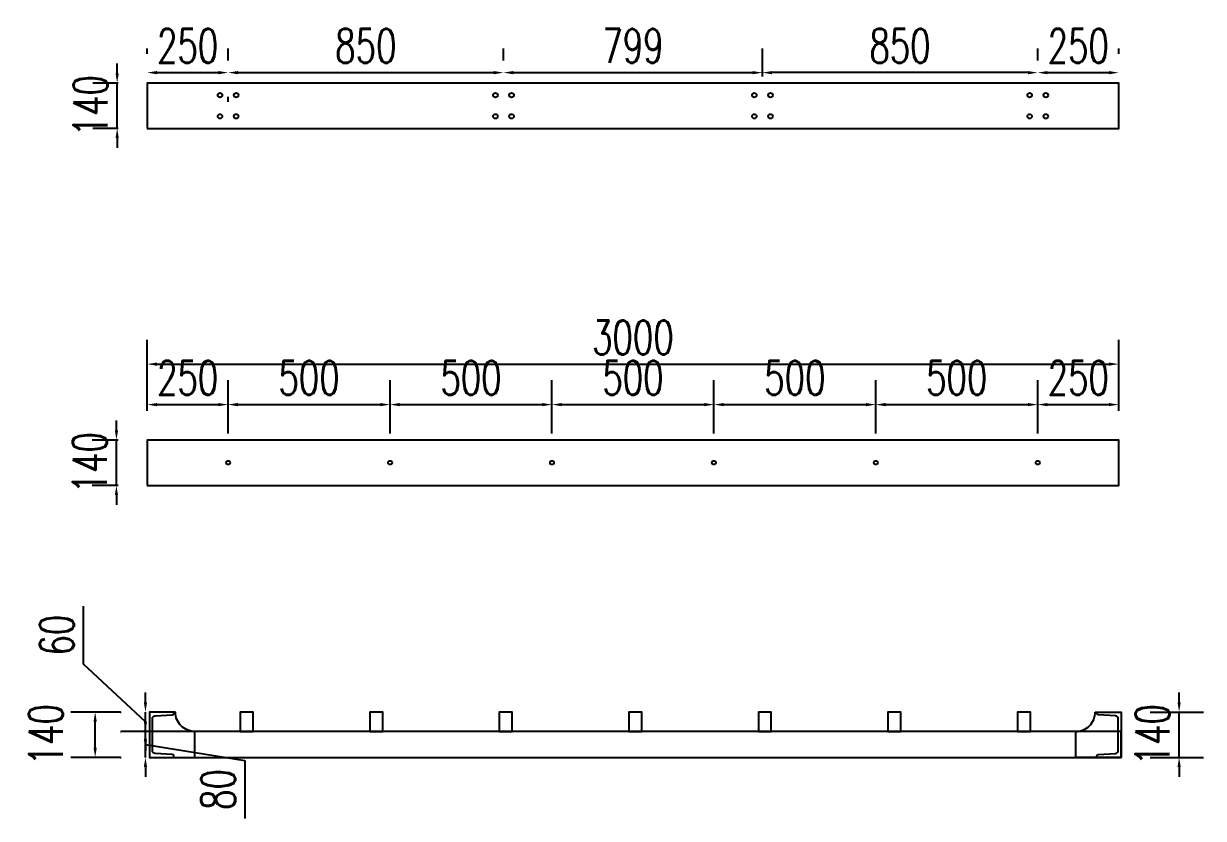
# Model space of a CAD drawing. Header units: millimetres. Extents: x -1546798 to -962116, y 1297493 to 1531173.
# Drawn here: x -1349847 to -1346204, y 1354631 to 1357084 of the extents above; entities that cross this region are included whole.
import ezdxf

# ---------------------------------------------------------------- set-up
doc = ezdxf.new("R2010")
doc.units = ezdxf.units.MM
doc.header["$LTSCALE"] = 10
doc.layers.get('0').update_dxf_attribs({"linetype": 'CONTINUOUS'})
doc.layers.get('DEFPOINTS').update_dxf_attribs({"linetype": 'CONTINUOUS'})
doc.layers.add('W-STEEL_FRAME钢架', color=3, linetype='CONTINUOUS')
doc.styles.add('STANDARD_T3', font='simplex.shx', dxfattribs={"width": 0.7, "bigfont": 'gbcbig.shx'})
doc.dimstyles.new('W&&30', dxfattribs={"dimtxt": 105, "dimasz": 30, "dimexe": 75, "dimexo": 90, "dimgap": 30, "dimtad": 1, "dimdec": 0, "dimzin": 0, "dimdsep": 46, "dimtxsty": 'STANDARD_T3', "dimcen": 0.09, "dimclrd": 1, "dimclre": 1, "dimclrt": 7, "dimazin": 2, "dimtfac": 1, "dimtdec": 0, "dimtix": 1, "dimtmove": 1, "dimatfit": 3, "dimfxl": 100, "dimtolj": 1, "dimtzin": 0, "dimarcsym": 0})

# ---------------------------------------------------------------- blocks, each defined once
blk = doc.blocks.new('*D123')
at = {"layer": 'DEFPOINTS', "color": 0, "transparency": 16777216}
for p in [(-1349215.8, 1356933), (-1349465.8, 1356900.9), (-1349215.8, 1356880.9)]:
    blk.add_point(p, dxfattribs=at)
at = {"layer": 'W-STEEL_FRAME钢架', "color": 1, "lineweight": -2, "transparency": 16777216}
for p, q in [((-1349465.8, 1356990.9), (-1349465.8, 1357008)), ((-1349215.8, 1356970.9), (-1349215.8, 1357008)), ((-1349435.8, 1356933), (-1349245.8, 1356933))]:
    blk.add_line(p, q, dxfattribs=at)
at = {"layer": 'W-STEEL_FRAME钢架', "color": 1, "transparency": 16777216}
for points in [[(-1349435.8, 1356938), (-1349435.8, 1356928), (-1349465.8, 1356933)], [(-1349245.8, 1356938), (-1349245.8, 1356928), (-1349215.8, 1356933)]]:
    blk.add_solid(points, dxfattribs=at)
at = {"layer": 'W-STEEL_FRAME钢架', "color": 7, "transparency": 16777216, "insert": (-1349340.8, 1357015.5), "char_height": 105, "attachment_point": 5, "style": 'STANDARD_T3'}
blk.add_mtext('\\A1;250', dxfattribs=at)
blk = doc.blocks.new('*D124')
at = {"layer": 'DEFPOINTS', "color": 0, "transparency": 16777216}
for p in [(-1346465.8, 1356933), (-1346465.8, 1356900.9), (-1346715.8, 1356880.9)]:
    blk.add_point(p, dxfattribs=at)
at = {"layer": 'W-STEEL_FRAME钢架', "color": 1, "lineweight": -2, "transparency": 16777216}
for p, q in [((-1346715.8, 1356970.9), (-1346715.8, 1357008)), ((-1346465.8, 1356990.9), (-1346465.8, 1357008)), ((-1346685.8, 1356933), (-1346495.8, 1356933))]:
    blk.add_line(p, q, dxfattribs=at)
at = {"layer": 'W-STEEL_FRAME钢架', "color": 1, "transparency": 16777216}
for points in [[(-1346685.8, 1356938), (-1346685.8, 1356928), (-1346715.8, 1356933)], [(-1346495.8, 1356938), (-1346495.8, 1356928), (-1346465.8, 1356933)]]:
    blk.add_solid(points, dxfattribs=at)
at = {"layer": 'W-STEEL_FRAME钢架', "color": 7, "transparency": 16777216, "insert": (-1346590.8, 1357015.5), "char_height": 105, "attachment_point": 5, "style": 'STANDARD_T3'}
blk.add_mtext('\\A1;250', dxfattribs=at)
blk = doc.blocks.new('*D125')
at = {"layer": 'DEFPOINTS', "color": 0, "transparency": 16777216}
for p in [(-1346465.8, 1356033.2), (-1349465.8, 1355798.9), (-1346465.8, 1355798.9)]:
    blk.add_point(p, dxfattribs=at)
at = {"layer": 'W-STEEL_FRAME钢架', "color": 1, "lineweight": -2, "transparency": 16777216}
for p, q in [((-1349465.8, 1355888.9), (-1349465.8, 1356108.2)), ((-1346465.8, 1355888.9), (-1346465.8, 1356108.2)), ((-1349435.8, 1356033.2), (-1346495.8, 1356033.2))]:
    blk.add_line(p, q, dxfattribs=at)
at = {"layer": 'W-STEEL_FRAME钢架', "color": 1, "transparency": 16777216}
for points in [[(-1349435.8, 1356038.2), (-1349435.8, 1356028.2), (-1349465.8, 1356033.2)], [(-1346495.8, 1356038.2), (-1346495.8, 1356028.2), (-1346465.8, 1356033.2)]]:
    blk.add_solid(points, dxfattribs=at)
at = {"layer": 'W-STEEL_FRAME钢架', "color": 7, "transparency": 16777216, "insert": (-1347965.8, 1356115.7), "char_height": 105, "attachment_point": 5, "style": 'STANDARD_T3'}
blk.add_mtext('\\A1;3000', dxfattribs=at)
blk = doc.blocks.new('14C')
at = {"layer": 'W-STEEL_FRAME钢架'}
blk.add_lwpolyline([(75.2, 140), (0, 140), (0, 0), (75.2, 0), (75.2, 3.8, 0.398895), (70.3, 9), (17, 11.8, -0.398895), (8.8, 20.6), (8.8, 119.4, -0.398895), (17, 128.2), (70.3, 131, 0.398895), (75.2, 136.2)], format="xyb", close=True, dxfattribs=at)
blk = doc.blocks.new('*D128')
at = {"layer": 'DEFPOINTS', "color": 0, "transparency": 16777216}
for p in [(-1349626.4, 1354959.2), (-1349458.5, 1354959.2), (-1349458.5, 1354819.2)]:
    blk.add_point(p, dxfattribs=at)
at = {"layer": 'W-STEEL_FRAME钢架', "color": 1, "lineweight": -2, "transparency": 16777216}
for p, q in [((-1349548.5, 1354959.2), (-1349701.4, 1354959.2)), ((-1349626.4, 1354849.2), (-1349626.4, 1354929.2)), ((-1349548.5, 1354819.2), (-1349701.4, 1354819.2))]:
    blk.add_line(p, q, dxfattribs=at)
at = {"layer": 'W-STEEL_FRAME钢架', "color": 1, "transparency": 16777216}
for points in [[(-1349631.4, 1354929.2), (-1349621.4, 1354929.2), (-1349626.4, 1354959.2)], [(-1349631.4, 1354849.2), (-1349621.4, 1354849.2), (-1349626.4, 1354819.2)]]:
    blk.add_solid(points, dxfattribs=at)
at = {"layer": 'W-STEEL_FRAME钢架', "color": 7, "transparency": 16777216, "insert": (-1349778.5, 1354889.2), "char_height": 105, "attachment_point": 5, "rotation": 90, "style": 'STANDARD_T3'}
blk.add_mtext('\\A1;140', dxfattribs=at)
blk = doc.blocks.new('*D129')
at = {"layer": 'DEFPOINTS', "color": 0, "transparency": 16777216}
for p in [(-1349471.2, 1354899.2), (-1349178.5, 1354899.2), (-1349458.5, 1354819.2)]:
    blk.add_point(p, dxfattribs=at)
at = {"layer": 'W-STEEL_FRAME钢架', "color": 1, "lineweight": -2, "transparency": 16777216}
for p, q in [((-1349471.2, 1354929.2), (-1349471.2, 1354959.2)), ((-1349268.5, 1354899.2), (-1349546.2, 1354899.2)), ((-1349471.2, 1354819.2), (-1349471.2, 1354899.2)), ((-1349471.2, 1354819.2), (-1349471.2, 1354899.2)), ((-1349471.2, 1354859.2), (-1349163.9, 1354809.8)), ((-1349548.5, 1354819.2), (-1349546.2, 1354819.2)), ((-1349471.2, 1354789.2), (-1349471.2, 1354759.2)), ((-1349163.9, 1354809.8), (-1349163.9, 1354630.8))]:
    blk.add_line(p, q, dxfattribs=at)
at = {"layer": 'W-STEEL_FRAME钢架', "color": 1, "transparency": 16777216}
for points in [[(-1349476.2, 1354929.2), (-1349466.2, 1354929.2), (-1349471.2, 1354899.2)], [(-1349476.2, 1354789.2), (-1349466.2, 1354789.2), (-1349471.2, 1354819.2)]]:
    blk.add_solid(points, dxfattribs=at)
at = {"layer": 'W-STEEL_FRAME钢架', "color": 7, "transparency": 16777216, "insert": (-1349246.4, 1354720.3), "char_height": 105, "attachment_point": 5, "rotation": 90, "style": 'STANDARD_T3'}
blk.add_mtext('\\A1;80', dxfattribs=at)
blk = doc.blocks.new('*D130')
at = {"layer": 'DEFPOINTS', "color": 0, "transparency": 16777216}
for p in [(-1349471.2, 1354959.2), (-1349458.5, 1354959.2), (-1349458.5, 1354899.2)]:
    blk.add_point(p, dxfattribs=at)
at = {"layer": 'W-STEEL_FRAME钢架', "color": 1, "lineweight": -2, "transparency": 16777216}
for p, q in [((-1349662.1, 1355107.2), (-1349662.1, 1355286.2)), ((-1349471.2, 1354929.2), (-1349662.1, 1355107.2)), ((-1349471.2, 1354989.2), (-1349471.2, 1355019.2)), ((-1349548.5, 1354959.2), (-1349546.2, 1354959.2)), ((-1349471.2, 1354899.2), (-1349471.2, 1354959.2)), ((-1349471.2, 1354899.2), (-1349471.2, 1354959.2)), ((-1349548.5, 1354899.2), (-1349546.2, 1354899.2)), ((-1349471.2, 1354869.2), (-1349471.2, 1354839.2))]:
    blk.add_line(p, q, dxfattribs=at)
at = {"layer": 'W-STEEL_FRAME钢架', "color": 1, "transparency": 16777216}
for points in [[(-1349476.2, 1354989.2), (-1349466.2, 1354989.2), (-1349471.2, 1354959.2)], [(-1349476.2, 1354869.2), (-1349466.2, 1354869.2), (-1349471.2, 1354899.2)]]:
    blk.add_solid(points, dxfattribs=at)
at = {"layer": 'W-STEEL_FRAME钢架', "color": 7, "transparency": 16777216, "insert": (-1349744.6, 1355196.7), "char_height": 105, "attachment_point": 5, "rotation": 90, "style": 'STANDARD_T3'}
blk.add_mtext('\\A1;60', dxfattribs=at)
blk = doc.blocks.new('*D172')
at = {"layer": 'DEFPOINTS', "color": 0, "transparency": 16777216}
for p in [(-1346458.5, 1354959.2), (-1346279.2, 1354959.2), (-1346458.5, 1354819.2)]:
    blk.add_point(p, dxfattribs=at)
at = {"layer": 'W-STEEL_FRAME钢架', "color": 1, "lineweight": -2, "transparency": 16777216}
for p, q in [((-1346279.2, 1354989.2), (-1346279.2, 1355019.2)), ((-1346368.5, 1354959.2), (-1346204.2, 1354959.2)), ((-1346279.2, 1354819.2), (-1346279.2, 1354959.2)), ((-1346368.5, 1354819.2), (-1346204.2, 1354819.2)), ((-1346279.2, 1354789.2), (-1346279.2, 1354759.2))]:
    blk.add_line(p, q, dxfattribs=at)
at = {"layer": 'W-STEEL_FRAME钢架', "color": 1, "transparency": 16777216}
for points in [[(-1346284.2, 1354989.2), (-1346274.2, 1354989.2), (-1346279.2, 1354959.2)], [(-1346284.2, 1354789.2), (-1346274.2, 1354789.2), (-1346279.2, 1354819.2)]]:
    blk.add_solid(points, dxfattribs=at)
at = {"layer": 'W-STEEL_FRAME钢架', "color": 7, "transparency": 16777216, "insert": (-1346361.7, 1354889.2), "char_height": 105, "attachment_point": 5, "rotation": 90, "style": 'STANDARD_T3'}
blk.add_mtext('\\A1;140', dxfattribs=at)
blk = doc.blocks.new('*D173')
at = {"layer": 'DEFPOINTS', "color": 0, "transparency": 16777216}
for p in [(-1349560.8, 1355798.9), (-1349465.8, 1355798.9), (-1349465.8, 1355658.9)]:
    blk.add_point(p, dxfattribs=at)
at = {"layer": 'W-STEEL_FRAME钢架', "color": 1, "lineweight": -2, "transparency": 16777216}
for p, q in [((-1349560.8, 1355828.9), (-1349560.8, 1355858.9)), ((-1349555.8, 1355798.9), (-1349635.8, 1355798.9)), ((-1349560.8, 1355658.9), (-1349560.8, 1355798.9)), ((-1349555.8, 1355658.9), (-1349635.8, 1355658.9)), ((-1349560.8, 1355628.9), (-1349560.8, 1355598.9))]:
    blk.add_line(p, q, dxfattribs=at)
at = {"layer": 'W-STEEL_FRAME钢架', "color": 1, "transparency": 16777216}
for points in [[(-1349565.8, 1355828.9), (-1349555.8, 1355828.9), (-1349560.8, 1355798.9)], [(-1349565.8, 1355628.9), (-1349555.8, 1355628.9), (-1349560.8, 1355658.9)]]:
    blk.add_solid(points, dxfattribs=at)
at = {"layer": 'W-STEEL_FRAME钢架', "color": 7, "transparency": 16777216, "insert": (-1349643.3, 1355728.9), "char_height": 105, "attachment_point": 5, "rotation": 90, "style": 'STANDARD_T3'}
blk.add_mtext('\\A1;140', dxfattribs=at)
blk = doc.blocks.new('*D174')
at = {"layer": 'DEFPOINTS', "color": 0, "transparency": 16777216}
for p in [(-1349558.5, 1356900.9), (-1349465.8, 1356900.9), (-1349465.8, 1356760.9)]:
    blk.add_point(p, dxfattribs=at)
at = {"layer": 'W-STEEL_FRAME钢架', "color": 1, "lineweight": -2, "transparency": 16777216}
for p, q in [((-1349558.5, 1356930.9), (-1349558.5, 1356960.9)), ((-1349555.8, 1356900.9), (-1349633.5, 1356900.9)), ((-1349558.5, 1356760.9), (-1349558.5, 1356900.9)), ((-1349555.8, 1356760.9), (-1349633.5, 1356760.9)), ((-1349558.5, 1356730.9), (-1349558.5, 1356700.9))]:
    blk.add_line(p, q, dxfattribs=at)
at = {"layer": 'W-STEEL_FRAME钢架', "color": 1, "transparency": 16777216}
for points in [[(-1349563.5, 1356930.9), (-1349553.5, 1356930.9), (-1349558.5, 1356900.9)], [(-1349563.5, 1356730.9), (-1349553.5, 1356730.9), (-1349558.5, 1356760.9)]]:
    blk.add_solid(points, dxfattribs=at)
at = {"layer": 'W-STEEL_FRAME钢架', "color": 7, "transparency": 16777216, "insert": (-1349641, 1356830.9), "char_height": 105, "attachment_point": 5, "rotation": 90, "style": 'STANDARD_T3'}
blk.add_mtext('\\A1;140', dxfattribs=at)
blk = doc.blocks.new('*D432')
at = {"layer": 'DEFPOINTS', "color": 0, "transparency": 16777216}
for p in [(-1349215.8, 1356933), (-1348365.5, 1356933), (-1348365.5, 1356880.9)]:
    blk.add_point(p, dxfattribs=at)
at = {"layer": 'W-STEEL_FRAME钢架', "color": 1, "lineweight": -2, "transparency": 16777216}
for p, q in [((-1348365.5, 1356970.9), (-1348365.5, 1357008)), ((-1349185.8, 1356933), (-1348395.5, 1356933)), ((-1349215.8, 1356843), (-1349215.8, 1356858))]:
    blk.add_line(p, q, dxfattribs=at)
at = {"layer": 'W-STEEL_FRAME钢架', "color": 1, "transparency": 16777216}
for points in [[(-1349185.8, 1356938), (-1349185.8, 1356928), (-1349215.8, 1356933)], [(-1348395.5, 1356938), (-1348395.5, 1356928), (-1348365.5, 1356933)]]:
    blk.add_solid(points, dxfattribs=at)
at = {"layer": 'W-STEEL_FRAME钢架', "color": 7, "transparency": 16777216, "insert": (-1348790.6, 1357015.5), "char_height": 105, "attachment_point": 5, "style": 'STANDARD_T3'}
blk.add_mtext('\\A1;850', dxfattribs=at)
blk = doc.blocks.new('*D433')
at = {"color": 1, "lineweight": -2, "transparency": 16777216}
for p, q in [((-1347566.1, 1356970.9), (-1347566.1, 1357008)), ((-1346715.8, 1356970.9), (-1346715.8, 1357008)), ((-1346745.8, 1356933), (-1347536.1, 1356933))]:
    blk.add_line(p, q, dxfattribs=at)
at = {"color": 1, "transparency": 16777216}
for points in [[(-1347536.1, 1356938), (-1347536.1, 1356928), (-1347566.1, 1356933)], [(-1346745.8, 1356938), (-1346745.8, 1356928), (-1346715.8, 1356933)]]:
    blk.add_solid(points, dxfattribs=at)
at = {"layer": 'DEFPOINTS', "color": 0, "transparency": 16777216}
for p in [(-1347566.1, 1356933), (-1347566.1, 1356880.9), (-1346715.8, 1356880.9)]:
    blk.add_point(p, dxfattribs=at)
at = {"color": 7, "transparency": 16777216, "insert": (-1347141, 1357015.5), "char_height": 105, "attachment_point": 5, "style": 'STANDARD_T3'}
blk.add_mtext('\\A1;850', dxfattribs=at)
blk = doc.blocks.new('*U726')
at = {"layer": 'W-STEEL_FRAME钢架'}
blk.add_circle((0, 0), 6, dxfattribs=at)
blk = doc.blocks.new('*U727')
at = {"layer": 'W-STEEL_FRAME钢架', "color": 0, "linetype": 'ByBlock', "lineweight": -2, "transparency": 16777216}
for p in [(0, 0), (500, 0), (1000, 0), (1500, 0), (2000, 0), (2500, 0)]:
    blk.add_blockref('*U726', p, dxfattribs=at)
blk = doc.blocks.new('*D728')
at = {"layer": 'DEFPOINTS', "color": 0, "transparency": 16777216}
for p in [(-1349215.8, 1355908.2), (-1349465.8, 1355798.9), (-1349215.8, 1355728.9)]:
    blk.add_point(p, dxfattribs=at)
at = {"layer": 'W-STEEL_FRAME钢架', "color": 1, "lineweight": -2, "transparency": 16777216}
for p, q in [((-1349465.8, 1355888.9), (-1349465.8, 1355983.2)), ((-1349215.8, 1355818.9), (-1349215.8, 1355983.2)), ((-1349435.8, 1355908.2), (-1349245.8, 1355908.2))]:
    blk.add_line(p, q, dxfattribs=at)
at = {"layer": 'W-STEEL_FRAME钢架', "color": 1, "transparency": 16777216}
for points in [[(-1349435.8, 1355913.2), (-1349435.8, 1355903.2), (-1349465.8, 1355908.2)], [(-1349245.8, 1355913.2), (-1349245.8, 1355903.2), (-1349215.8, 1355908.2)]]:
    blk.add_solid(points, dxfattribs=at)
at = {"layer": 'W-STEEL_FRAME钢架', "color": 7, "transparency": 16777216, "insert": (-1349340.8, 1355990.7), "char_height": 105, "attachment_point": 5, "style": 'STANDARD_T3'}
blk.add_mtext('\\A1;250', dxfattribs=at)
blk = doc.blocks.new('*D729')
at = {"layer": 'DEFPOINTS', "color": 0, "transparency": 16777216}
for p in [(-1348715.8, 1355908.2), (-1349215.8, 1355728.9), (-1348715.8, 1355728.9)]:
    blk.add_point(p, dxfattribs=at)
at = {"layer": 'W-STEEL_FRAME钢架', "color": 1, "lineweight": -2, "transparency": 16777216}
for p, q in [((-1349215.8, 1355818.9), (-1349215.8, 1355983.2)), ((-1348715.8, 1355818.9), (-1348715.8, 1355983.2)), ((-1349185.8, 1355908.2), (-1348745.8, 1355908.2))]:
    blk.add_line(p, q, dxfattribs=at)
at = {"layer": 'W-STEEL_FRAME钢架', "color": 1, "transparency": 16777216}
for points in [[(-1349185.8, 1355913.2), (-1349185.8, 1355903.2), (-1349215.8, 1355908.2)], [(-1348745.8, 1355913.2), (-1348745.8, 1355903.2), (-1348715.8, 1355908.2)]]:
    blk.add_solid(points, dxfattribs=at)
at = {"layer": 'W-STEEL_FRAME钢架', "color": 7, "transparency": 16777216, "insert": (-1348965.8, 1355990.7), "char_height": 105, "attachment_point": 5, "style": 'STANDARD_T3'}
blk.add_mtext('\\A1;500', dxfattribs=at)
blk = doc.blocks.new('*D730')
at = {"layer": 'DEFPOINTS', "color": 0, "transparency": 16777216}
for p in [(-1348215.8, 1355908.2), (-1348715.8, 1355728.9), (-1348215.8, 1355728.9)]:
    blk.add_point(p, dxfattribs=at)
at = {"layer": 'W-STEEL_FRAME钢架', "color": 1, "lineweight": -2, "transparency": 16777216}
for p, q in [((-1348715.8, 1355818.9), (-1348715.8, 1355983.2)), ((-1348215.8, 1355818.9), (-1348215.8, 1355983.2)), ((-1348685.8, 1355908.2), (-1348245.8, 1355908.2))]:
    blk.add_line(p, q, dxfattribs=at)
at = {"layer": 'W-STEEL_FRAME钢架', "color": 1, "transparency": 16777216}
for points in [[(-1348685.8, 1355913.2), (-1348685.8, 1355903.2), (-1348715.8, 1355908.2)], [(-1348245.8, 1355913.2), (-1348245.8, 1355903.2), (-1348215.8, 1355908.2)]]:
    blk.add_solid(points, dxfattribs=at)
at = {"layer": 'W-STEEL_FRAME钢架', "color": 7, "transparency": 16777216, "insert": (-1348465.8, 1355990.7), "char_height": 105, "attachment_point": 5, "style": 'STANDARD_T3'}
blk.add_mtext('\\A1;500', dxfattribs=at)
blk = doc.blocks.new('*D731')
at = {"layer": 'DEFPOINTS', "color": 0, "transparency": 16777216}
for p in [(-1347215.8, 1355908.2), (-1347715.8, 1355728.9), (-1347215.8, 1355728.9)]:
    blk.add_point(p, dxfattribs=at)
at = {"layer": 'W-STEEL_FRAME钢架', "color": 1, "lineweight": -2, "transparency": 16777216}
for p, q in [((-1347715.8, 1355818.9), (-1347715.8, 1355983.2)), ((-1347215.8, 1355818.9), (-1347215.8, 1355983.2)), ((-1347685.8, 1355908.2), (-1347245.8, 1355908.2))]:
    blk.add_line(p, q, dxfattribs=at)
at = {"layer": 'W-STEEL_FRAME钢架', "color": 1, "transparency": 16777216}
for points in [[(-1347685.8, 1355913.2), (-1347685.8, 1355903.2), (-1347715.8, 1355908.2)], [(-1347245.8, 1355913.2), (-1347245.8, 1355903.2), (-1347215.8, 1355908.2)]]:
    blk.add_solid(points, dxfattribs=at)
at = {"layer": 'W-STEEL_FRAME钢架', "color": 7, "transparency": 16777216, "insert": (-1347465.8, 1355990.7), "char_height": 105, "attachment_point": 5, "style": 'STANDARD_T3'}
blk.add_mtext('\\A1;500', dxfattribs=at)
blk = doc.blocks.new('*D732')
at = {"layer": 'DEFPOINTS', "color": 0, "transparency": 16777216}
for p in [(-1346715.8, 1355908.2), (-1347215.8, 1355728.9), (-1346715.8, 1355728.9)]:
    blk.add_point(p, dxfattribs=at)
at = {"layer": 'W-STEEL_FRAME钢架', "color": 1, "lineweight": -2, "transparency": 16777216}
for p, q in [((-1347215.8, 1355818.9), (-1347215.8, 1355983.2)), ((-1346715.8, 1355818.9), (-1346715.8, 1355983.2)), ((-1347185.8, 1355908.2), (-1346745.8, 1355908.2))]:
    blk.add_line(p, q, dxfattribs=at)
at = {"layer": 'W-STEEL_FRAME钢架', "color": 1, "transparency": 16777216}
for points in [[(-1347185.8, 1355913.2), (-1347185.8, 1355903.2), (-1347215.8, 1355908.2)], [(-1346745.8, 1355913.2), (-1346745.8, 1355903.2), (-1346715.8, 1355908.2)]]:
    blk.add_solid(points, dxfattribs=at)
at = {"layer": 'W-STEEL_FRAME钢架', "color": 7, "transparency": 16777216, "insert": (-1346965.8, 1355990.7), "char_height": 105, "attachment_point": 5, "style": 'STANDARD_T3'}
blk.add_mtext('\\A1;500', dxfattribs=at)
blk = doc.blocks.new('*D733')
at = {"layer": 'DEFPOINTS', "color": 0, "transparency": 16777216}
for p in [(-1346465.8, 1355908.2), (-1346465.8, 1355798.9), (-1346715.8, 1355728.9)]:
    blk.add_point(p, dxfattribs=at)
at = {"layer": 'W-STEEL_FRAME钢架', "color": 1, "lineweight": -2, "transparency": 16777216}
for p, q in [((-1346715.8, 1355818.9), (-1346715.8, 1355983.2)), ((-1346465.8, 1355888.9), (-1346465.8, 1355983.2)), ((-1346685.8, 1355908.2), (-1346495.8, 1355908.2))]:
    blk.add_line(p, q, dxfattribs=at)
at = {"layer": 'W-STEEL_FRAME钢架', "color": 1, "transparency": 16777216}
for points in [[(-1346685.8, 1355913.2), (-1346685.8, 1355903.2), (-1346715.8, 1355908.2)], [(-1346495.8, 1355913.2), (-1346495.8, 1355903.2), (-1346465.8, 1355908.2)]]:
    blk.add_solid(points, dxfattribs=at)
at = {"layer": 'W-STEEL_FRAME钢架', "color": 7, "transparency": 16777216, "insert": (-1346590.8, 1355990.7), "char_height": 105, "attachment_point": 5, "style": 'STANDARD_T3'}
blk.add_mtext('\\A1;250', dxfattribs=at)
blk = doc.blocks.new('*D746')
at = {"layer": 'DEFPOINTS', "color": 0, "transparency": 16777216}
for p in [(-1347715.8, 1355908.2), (-1348215.8, 1355728.9), (-1347715.8, 1355728.9)]:
    blk.add_point(p, dxfattribs=at)
at = {"layer": 'W-STEEL_FRAME钢架', "color": 1, "lineweight": -2, "transparency": 16777216}
for p, q in [((-1348215.8, 1355818.9), (-1348215.8, 1355983.2)), ((-1347715.8, 1355818.9), (-1347715.8, 1355983.2)), ((-1348185.8, 1355908.2), (-1347745.8, 1355908.2))]:
    blk.add_line(p, q, dxfattribs=at)
at = {"layer": 'W-STEEL_FRAME钢架', "color": 1, "transparency": 16777216}
for points in [[(-1348185.8, 1355913.2), (-1348185.8, 1355903.2), (-1348215.8, 1355908.2)], [(-1347745.8, 1355913.2), (-1347745.8, 1355903.2), (-1347715.8, 1355908.2)]]:
    blk.add_solid(points, dxfattribs=at)
at = {"layer": 'W-STEEL_FRAME钢架', "color": 7, "transparency": 16777216, "insert": (-1347965.8, 1355990.7), "char_height": 105, "attachment_point": 5, "style": 'STANDARD_T3'}
blk.add_mtext('\\A1;500', dxfattribs=at)
blk = doc.blocks.new('*D747')
at = {"layer": 'DEFPOINTS', "color": 0, "transparency": 16777216}
for p in [(-1347566.1, 1356933), (-1348365.5, 1356880.9), (-1347566.1, 1356830.9)]:
    blk.add_point(p, dxfattribs=at)
at = {"layer": 'W-STEEL_FRAME钢架', "color": 1, "lineweight": -2, "transparency": 16777216}
for p, q in [((-1348365.5, 1356970.9), (-1348365.5, 1357008)), ((-1347566.1, 1356920.9), (-1347566.1, 1357008)), ((-1348335.5, 1356933), (-1347596.1, 1356933))]:
    blk.add_line(p, q, dxfattribs=at)
at = {"layer": 'W-STEEL_FRAME钢架', "color": 1, "transparency": 16777216}
for points in [[(-1348335.5, 1356938), (-1348335.5, 1356928), (-1348365.5, 1356933)], [(-1347596.1, 1356938), (-1347596.1, 1356928), (-1347566.1, 1356933)]]:
    blk.add_solid(points, dxfattribs=at)
at = {"layer": 'W-STEEL_FRAME钢架', "color": 7, "transparency": 16777216, "insert": (-1347965.8, 1357015.5), "char_height": 105, "attachment_point": 5, "style": 'STANDARD_T3'}
blk.add_mtext('\\A1;799', dxfattribs=at)

msp = doc.modelspace()

# ---------------------------------------------------------------- linework, layer by layer
at = {"layer": 'W-STEEL_FRAME钢架'}
for points in [[(-1349465.8, 1356760.9), (-1346465.8, 1356760.9), (-1346465.8, 1356900.9), (-1349465.8, 1356900.9)], [(-1349465.8, 1355658.9), (-1346465.8, 1355658.9), (-1346465.8, 1355798.9), (-1349465.8, 1355798.9)]]:
    msp.add_lwpolyline(points, close=True, dxfattribs=at)
msp.add_lwpolyline([(-1349378.5, 1354959.2), (-1349458.5, 1354959.2), (-1349458.5, 1354819.2), (-1349318.5, 1354819.2), (-1349318.5, 1354899.2, -0.414214)], format="xyb", close=True, dxfattribs=at)
at = {"layer": 'W-STEEL_FRAME钢架', "color": 5}
for points in [[(-1349178.5, 1354899.2), (-1349138.5, 1354899.2), (-1349138.5, 1354959.2), (-1349178.5, 1354959.2)], [(-1348778.5, 1354899.2), (-1348738.5, 1354899.2), (-1348738.5, 1354959.2), (-1348778.5, 1354959.2)], [(-1348378.5, 1354899.2), (-1348338.5, 1354899.2), (-1348338.5, 1354959.2), (-1348378.5, 1354959.2)], [(-1347978.5, 1354899.2), (-1347938.5, 1354899.2), (-1347938.5, 1354959.2), (-1347978.5, 1354959.2)], [(-1347578.5, 1354899.2), (-1347538.5, 1354899.2), (-1347538.5, 1354959.2), (-1347578.5, 1354959.2)], [(-1347178.5, 1354899.2), (-1347138.5, 1354899.2), (-1347138.5, 1354959.2), (-1347178.5, 1354959.2)], [(-1346778.5, 1354899.2), (-1346738.5, 1354899.2), (-1346738.5, 1354959.2), (-1346778.5, 1354959.2)]]:
    msp.add_lwpolyline(points, close=True, dxfattribs=at)
at = {"layer": 'W-STEEL_FRAME钢架', "color": 1}
msp.add_lwpolyline([(-1346538.5, 1354959.2), (-1346458.5, 1354959.2), (-1346458.5, 1354819.2), (-1346598.5, 1354819.2), (-1346598.5, 1354899.2, 0.414214)], format="xyb", close=True, dxfattribs=at)
at = {"layer": 'W-STEEL_FRAME钢架', "color": 6}
msp.add_lwpolyline([(-1349458.5, 1354819.2), (-1346458.5, 1354819.2), (-1346458.5, 1354899.2), (-1349458.5, 1354899.2)], close=True, dxfattribs=at)
at = {"layer": 'W-STEEL_FRAME钢架', "color": 2}
for centre in [(-1349240.8, 1356863.5), (-1349190.8, 1356863.5), (-1348390.5, 1356863.5), (-1348340.5, 1356863.5), (-1347591.1, 1356863.5), (-1347541.1, 1356863.5), (-1346740.8, 1356863.5), (-1346690.8, 1356863.5), (-1349240.8, 1356798.2), (-1349190.8, 1356798.2), (-1348390.5, 1356798.2), (-1348340.5, 1356798.2), (-1347591.1, 1356798.2), (-1347541.1, 1356798.2), (-1346740.8, 1356798.2), (-1346690.8, 1356798.2)]:
    msp.add_circle(centre, 7, dxfattribs=at)

# ---------------------------------------------------------------- block references
at = {"layer": 'W-STEEL_FRAME钢架'}
for name, p in [('*U727', (-1349215.8, 1355728.9)), ('14C', (-1349458.5, 1354819.2))]:
    msp.add_blockref(name, p, dxfattribs=at)
at = {"layer": 'W-STEEL_FRAME钢架', "xscale": -1}
msp.add_blockref('14C', (-1346458.5, 1354819.2), dxfattribs=at)

# ---------------------------------------------------------------- dimensions: what is measured, and where the dimension line sits
dim = msp.add_linear_dim(base=(-1347566.1, 1356933), p1=(-1346715.8, 1356880.9), p2=(-1347566.1, 1356880.9), dimstyle='W&&30')
dim.commit()
dim.dimension.update_dxf_attribs({"geometry": '*D433', "text_midpoint": (-1347141, 1357015.5)})
at = {"layer": 'W-STEEL_FRAME钢架'}
for base, p1, p2, picture, middle in [((-1349215.8, 1356933), (-1349465.8, 1356900.9), (-1349215.8, 1356880.9), '*D123', (-1349340.8, 1357015.5)), ((-1348365.5, 1356933), (-1349215.8, 1356933), (-1348365.5, 1356880.9), '*D432', (-1348790.6, 1357015.5)), ((-1347566.1, 1356933), (-1348365.5, 1356880.9), (-1347566.1, 1356830.9), '*D747', (-1347965.8, 1357015.5)), ((-1346465.8, 1356933), (-1346715.8, 1356880.9), (-1346465.8, 1356900.9), '*D124', (-1346590.8, 1357015.5)), ((-1346465.8, 1356033.2), (-1349465.8, 1355798.9), (-1346465.8, 1355798.9), '*D125', (-1347965.8, 1356115.7)), ((-1349215.8, 1355908.2), (-1349465.8, 1355798.9), (-1349215.8, 1355728.9), '*D728', (-1349340.8, 1355990.7)), ((-1348715.8, 1355908.2), (-1349215.8, 1355728.9), (-1348715.8, 1355728.9), '*D729', (-1348965.8, 1355990.7)), ((-1348215.8, 1355908.2), (-1348715.8, 1355728.9), (-1348215.8, 1355728.9), '*D730', (-1348465.8, 1355990.7)), ((-1347715.8, 1355908.2), (-1348215.8, 1355728.9), (-1347715.8, 1355728.9), '*D746', (-1347965.8, 1355990.7)), ((-1347215.8, 1355908.2), (-1347715.8, 1355728.9), (-1347215.8, 1355728.9), '*D731', (-1347465.8, 1355990.7)), ((-1346715.8, 1355908.2), (-1347215.8, 1355728.9), (-1346715.8, 1355728.9), '*D732', (-1346965.8, 1355990.7)), ((-1346465.8, 1355908.2), (-1346715.8, 1355728.9), (-1346465.8, 1355798.9), '*D733', (-1346590.8, 1355990.7))]:
    dim = msp.add_linear_dim(base=base, p1=p1, p2=p2, dimstyle='W&&30', dxfattribs=at)
    dim.commit()
    dim.dimension.update_dxf_attribs({"geometry": picture, "text_midpoint": middle})
for base, p1, p2, picture, middle in [((-1349558.5, 1356900.9), (-1349465.8, 1356760.9), (-1349465.8, 1356900.9), '*D174', (-1349641, 1356830.9)), ((-1349560.8, 1355798.9), (-1349465.8, 1355658.9), (-1349465.8, 1355798.9), '*D173', (-1349643.3, 1355728.9)), ((-1346279.2, 1354959.2), (-1346458.5, 1354819.2), (-1346458.5, 1354959.2), '*D172', (-1346361.7, 1354889.2))]:
    dim = msp.add_linear_dim(base=base, p1=p1, p2=p2, angle=90, dimstyle='W&&30', dxfattribs=at)
    dim.commit()
    dim.dimension.update_dxf_attribs({"geometry": picture, "text_midpoint": middle})
for base, p1, p2, picture, middle in [((-1349471.2, 1354959.2), (-1349458.5, 1354899.2), (-1349458.5, 1354959.2), '*D130', (-1349662.1, 1355137.2)), ((-1349626.4, 1354959.2), (-1349458.5, 1354819.2), (-1349458.5, 1354959.2), '*D128', (-1349696, 1354889.2)), ((-1349471.2, 1354899.2), (-1349458.5, 1354819.2), (-1349178.5, 1354899.2), '*D129', (-1349163.9, 1354779.8))]:
    dim = msp.add_linear_dim(base=base, p1=p1, p2=p2, angle=90, dimstyle='W&&30', dxfattribs=at)
    dim.commit()
    dim.dimension.update_dxf_attribs({"geometry": picture, "text_midpoint": middle, "dimtype": 160})

doc.saveas('drawing.dxf')
